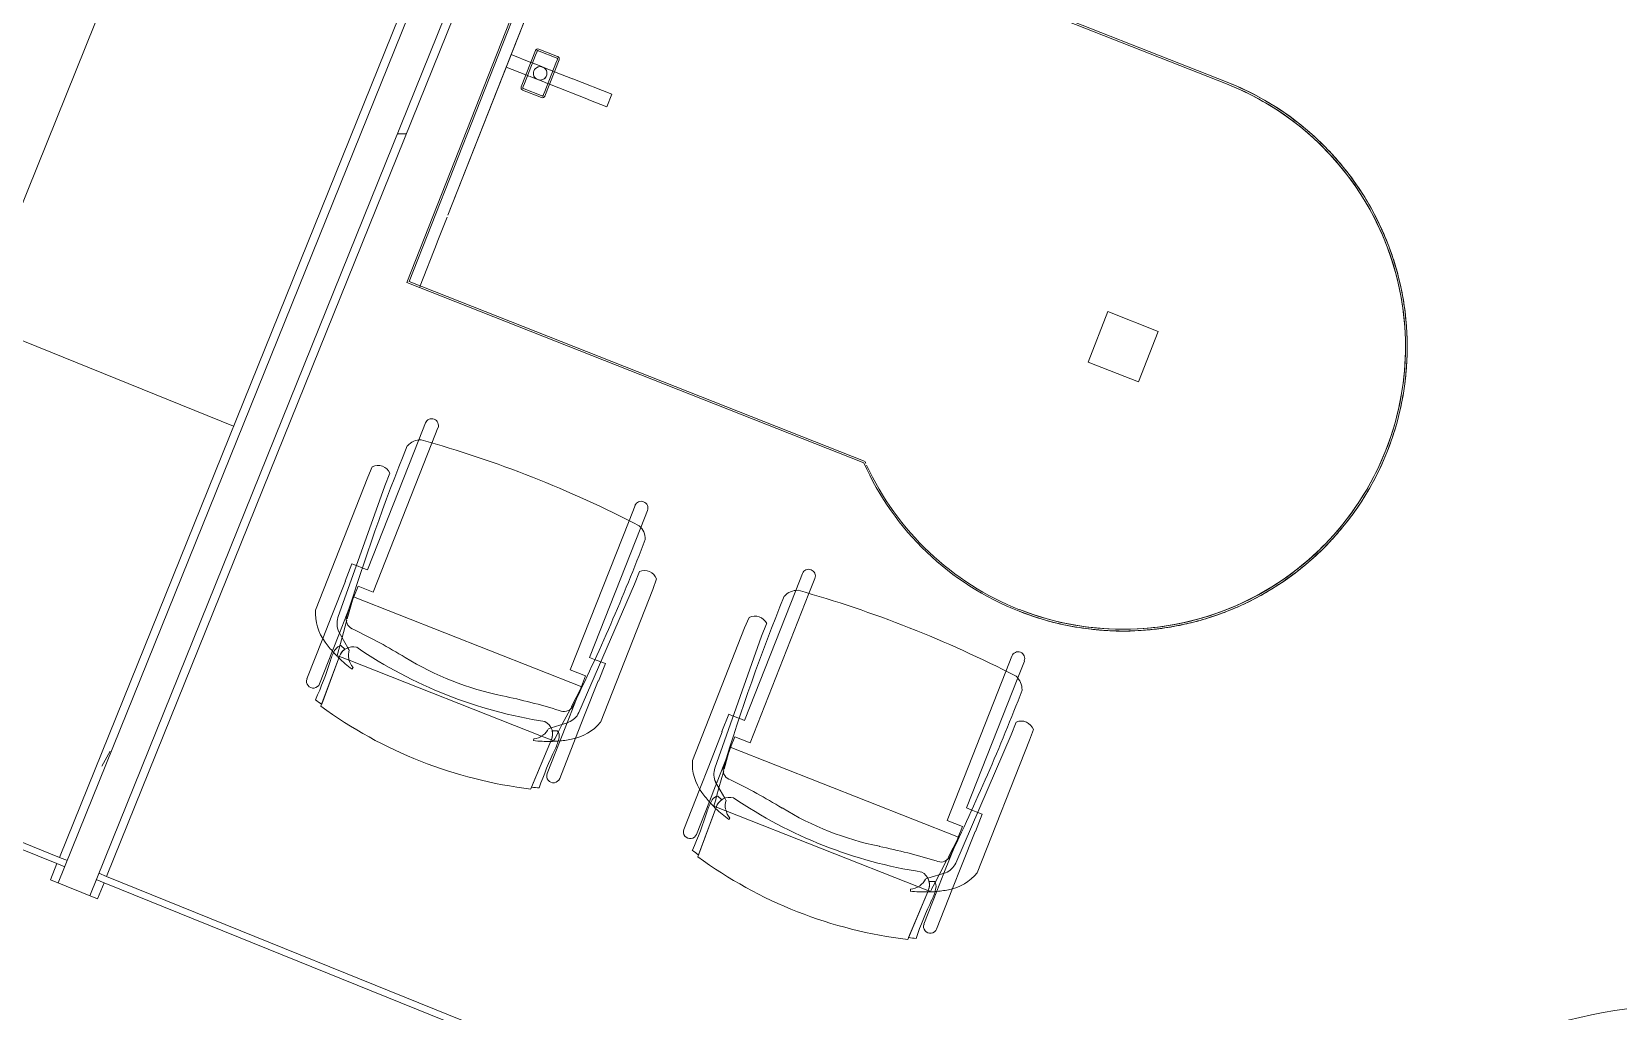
# Model space of a CAD drawing. Header units: inches. Extents: x -13 to 4331, y -638 to 2885.
# Drawn here: x 2845.4 to 2962.7, y 2131.7 to 2204 of the extents above; entities that cross this region are included whole.
import ezdxf

# ---------------------------------------------------------------- set-up
doc = ezdxf.new("R2010")
doc.units = ezdxf.units.IN
doc.header["$MEASUREMENT"] = 0
for name, color, linetype, lineweight in [('A-DOOR', 31, 'Continuous', 13), ('A-WALL', 113, 'Continuous', 9), ('A-WALL-PATT', 111, 'Continuous', 13), ('I-FURN', 30, 'Continuous', 9), ('I-FURN-PNLS', 30, 'Continuous', 9), ('I-WALL', 2, 'Continuous', 13)]:
    doc.layers.add(name, color=color, linetype=linetype, lineweight=lineweight)
pattern_1 = [(0, (0, 0), (30.72, 7.68), [1.267, -21.773, 1.267, -21.773, -122.88]), (0, (0, 0), (30.72, 7.68), [-46.08, 1.267, -44.813, 1.267, -21.773, -53.76]), (0, (0, 0), (30.72, 7.68), [-115.2, 1.267, -14.093, 1.267, -37.133]), (120, (11.52, 3.84), (-22.011075, 22.7643), [1.267, -21.773, 1.267, -21.773, -122.88]), (120, (11.52, 3.84), (-22.011075, 22.7643), [-46.08, 1.267, -44.813, 1.267, -21.773, -53.76]), (120, (11.52, 3.84), (-22.011075, 22.7643), [-115.2, 1.267, -14.093, 1.267, -37.133]), (240, (15.36, 19.2), (-8.708925, -30.4443), [1.267, -21.773, 1.267, -21.773, -122.88]), (240, (15.36, 19.2), (-8.708925, -30.4443), [-46.08, 1.267, -44.813, 1.267, -21.773, -53.76]), (240, (15.36, 19.2), (-8.708925, -30.4443), [-115.2, 1.267, -14.093, 1.267, -37.133])]

# ---------------------------------------------------------------- blocks, each defined once
blk = doc.blocks.new('Single Glass Door - 36_ x 96_-5545073-FIRST FLOOR POWER _ SIGNAL')
at = {"layer": 'A-DOOR', "lineweight": 20}
for p, q in [((17, 38), (17, 2)), ((18, 38), (17, 38)), ((18, 2), (18, 38)), ((17, 2), (18, 2))]:
    blk.add_line(p, q, dxfattribs=at)
at = {"layer": 'A-DOOR', "lineweight": 9}
blk.add_arc((18, 2), 36, 90, 180.5, dxfattribs=at)
blk = doc.blocks.new('Zira Wksta 12 - Type 1-V40-FIRST FLOOR POWER _ SIGNAL')
at = {"layer": 'I-FURN'}
for p, q in [((-49, -13), (-53, -13)), ((-53, -13), (-53, -17)), ((-53, -17), (-53, -13)), ((-53, -13), (-49, -13)), ((-49, -17), (-49, -13)), ((-49, -13), (-49, -17)), ((-53, -17), (-49, -17)), ((-49, -17), (-53, -17))]:
    blk.add_line(p, q, dxfattribs=at)
at = {"layer": 'I-FURN-PNLS'}
for p, q in [((-36.3, 0), (0, 0)), ((0, 0), (-36.3, 0)), ((-36.3, 0), (0, 0)), ((0, 0), (-1, 0)), ((-1, 0), (-1, -0.12)), ((-1, -0.12), (-1, 0)), ((-1, 0), (0, 0)), ((0, 0), (0, -36)), ((0, -36), (0, 0)), ((0, 0), (0, -36)), ((0, -36), (0, 0)), ((0, 0), (0, -36)), ((-36.35, -0.13), (-0.13, -0.13)), ((-0.13, -0.13), (-36.35, -0.13)), ((-0.13, -0.13), (-36.35, -0.13)), ((-36.35, -0.13), (-0.13, -0.13)), ((-36.3, 0), (0, 0)), ((-1, -0.13), (-1, -3.57)), ((-1, -3.57), (-1, -0.13)), ((-0.13, -0.13), (-0.13, -35.87)), ((-0.13, -35.87), (-0.13, -0.13)), ((-0.13, -35.87), (-0.13, -0.13)), ((-0.13, -0.13), (-0.13, -35.87)), ((0, 0), (0, -36)), ((-1, -3.6), (-1, -5.58)), ((-1, -5.58), (-1, -3.6)), ((-1, -5.74), (-1, -30.26)), ((-1, -17.5), (-1, -5.74)), ((-2.75, -16.37), (-4.25, -16.37)), ((-4.25, -16.37), (-2.75, -16.37)), ((-7.55, -17.5), (-9, -17.5)), ((-9, -17.5), (-9, -18.5)), ((-9, -18.5), (-9, -17.5)), ((-9, -17.5), (-7.55, -17.5)), ((-4.44, -17.5), (-7.53, -17.5)), ((-7.53, -17.5), (-4.44, -17.5)), ((-4.44, -16.56), (-4.44, -19.44)), ((-4.44, -19.44), (-4.44, -16.56)), ((-4.31, -17.5), (-4.44, -17.5)), ((-4.44, -17.5), (-4.31, -17.5)), ((-4.31, -16.56), (-4.31, -16.71)), ((-4.31, -16.71), (-4.31, -16.56)), ((-4.31, -16.75), (-4.31, -19.25)), ((-4.31, -19.25), (-4.31, -16.75)), ((-4.15, -17.5), (-4.31, -17.5)), ((-4.31, -17.5), (-4.15, -17.5)), ((-4.18, -16.5), (-4.25, -16.5)), ((-4.25, -16.5), (-4.18, -16.5)), ((-2.83, -16.5), (-4.17, -16.5)), ((-4.17, -16.5), (-2.83, -16.5)), ((-3.64, -17.5), (-4.11, -17.5)), ((-4.11, -17.5), (-3.64, -17.5)), ((-3.36, -17.5), (-3.64, -17.5)), ((-3.64, -17.5), (-3.36, -17.5)), ((-2.89, -17.5), (-3.36, -17.5)), ((-3.36, -17.5), (-2.89, -17.5)), ((-2.69, -17.5), (-2.85, -17.5)), ((-2.85, -17.5), (-2.69, -17.5)), ((-2.75, -16.5), (-2.82, -16.5)), ((-2.82, -16.5), (-2.75, -16.5)), ((-2.69, -16.71), (-2.69, -16.56)), ((-2.69, -16.56), (-2.69, -16.71)), ((-2.69, -19.25), (-2.69, -16.75)), ((-2.69, -16.75), (-2.69, -19.25)), ((-2.56, -17.5), (-2.69, -17.5)), ((-2.69, -17.5), (-2.56, -17.5)), ((-2.56, -19.44), (-2.56, -16.56)), ((-2.56, -16.56), (-2.56, -19.44)), ((-1, -17.5), (-2.56, -17.5)), ((-2.56, -17.5), (-1, -17.5)), ((-1, -18.5), (-1, -17.5)), ((-1, -17.5), (-1, -18.5)), ((-1, -18.5), (-1, -17.5)), ((-9, -18.5), (-5.89, -18.5)), ((-5.89, -18.5), (-9, -18.5)), ((-5.87, -18.5), (-4.44, -18.5)), ((-4.44, -18.5), (-5.87, -18.5)), ((-4.44, -18.5), (-4.31, -18.5)), ((-4.31, -18.5), (-4.44, -18.5)), ((-4.31, -18.5), (-4.15, -18.5)), ((-4.15, -18.5), (-4.31, -18.5)), ((-4.11, -18.5), (-3.64, -18.5)), ((-3.64, -18.5), (-4.11, -18.5)), ((-3.64, -18.5), (-3.36, -18.5)), ((-3.36, -18.5), (-3.64, -18.5)), ((-3.36, -18.5), (-2.89, -18.5)), ((-2.89, -18.5), (-3.36, -18.5)), ((-2.85, -18.5), (-2.69, -18.5)), ((-2.69, -18.5), (-2.85, -18.5)), ((-2.69, -18.5), (-2.56, -18.5)), ((-2.56, -18.5), (-2.69, -18.5)), ((-2.56, -18.5), (-1, -18.5)), ((-1, -18.5), (-2.56, -18.5)), ((-1, -30.26), (-1, -18.5)), ((-4.31, -19.29), (-4.31, -19.44)), ((-4.31, -19.44), (-4.31, -19.29)), ((-4.25, -19.5), (-4.18, -19.5)), ((-4.18, -19.5), (-4.25, -19.5)), ((-4.25, -19.62), (-2.75, -19.62)), ((-2.75, -19.62), (-4.25, -19.62)), ((-4.17, -19.5), (-2.83, -19.5)), ((-2.83, -19.5), (-4.17, -19.5)), ((-2.82, -19.5), (-2.75, -19.5)), ((-2.75, -19.5), (-2.82, -19.5)), ((-2.69, -19.44), (-2.69, -19.29)), ((-2.69, -19.29), (-2.69, -19.44)), ((-0.13, -35.87), (-51, -35.87)), ((-51, -35.87), (-0.13, -35.87)), ((-51, -35.87), (-0.13, -35.87)), ((-0.13, -35.87), (-51, -35.87)), ((0, -36), (-51, -36)), ((0, -36), (-51, -36)), ((-51, -36), (0, -36)), ((-51, -36), (-24, -36))]:
    blk.add_line(p, q, dxfattribs=at)
for centre, radius, start, end in [((-51, -15), 21, 90, 270), ((-51, -15), 21, 90, 270), ((-51, -15), 20.87, 90, 180), ((-51, -15), 20.87, 90, 180), ((-51, -15), 20.87, 90, 122.7273), ((-51, -15), 20.87, 90, 114.5455), ((-51, -15), 21, 90, 98.382), ((-51, -15), 21, 90, 98.382), ((-51, -15), 21, 45.5847, 90), ((-51, -15), 21, 45.5847, 90), ((-51, -15), 21, 45.5847, 90), ((-51, -15), 21, 45.5847, 90), ((-51, -15), 20.88, 46.247, 90), ((-51, -15), 20.88, 46.247, 90), ((-51, -15), 20.88, 46.247, 90), ((-51, -15), 20.88, 46.247, 90), ((-51, -15), 21, 110.1031, 115.1473), ((-51, -15), 21, 110.1031, 115.1473), ((-51, -15), 21, 106.7644, 110.1031), ((-51, -15), 21, 106.7644, 110.1031), ((-51, -15), 21, 101.1684, 106.7644), ((-51, -15), 21, 101.1684, 106.7644), ((-51, -15), 21, 98.382, 101.1684), ((-51, -15), 21, 98.382, 101.1684), ((-51, -15), 20.87, 114.5455, 122.7273), ((-51, -15), 21, 115.1473, 118.7187), ((-51, -15), 21, 115.1473, 118.7187), ((-51, -15), 20.87, 122.7273, 163.6364), ((-51, -15), 20.87, 122.7273, 130.9091), ((-51, -15), 21, 123.5308, 127.228), ((-51, -15), 21, 123.5308, 127.228), ((-51, -15), 21, 118.7187, 123.5308), ((-51, -15), 21, 118.7187, 123.5308), ((-51, -15), 21, 127.228, 131.915), ((-51, -15), 21, 127.228, 131.915), ((-51, -15), 20.87, 130.9091, 155.4545), ((-51, -15), 21, 131.915, 135.6889), ((-51, -15), 21, 131.915, 135.6889), ((-51, -15), 21, 135.6889, 140.3), ((-51, -15), 21, 135.6889, 140.3), ((-51, -15), 20.88, 45.6338, 45.8727), ((-51, -15), 20.88, 45.6338, 45.8727), ((-51, -15), 20.88, 45.6338, 45.8727), ((-51, -15), 20.88, 45.6338, 45.8727), ((-51, -15), 21, 140.3, 144.1238), ((-51, -15), 21, 140.3, 144.1238), ((-51, -15), 21, 144.1238, 148.6861), ((-51, -15), 21, 144.1238, 148.6861), ((-51, -15), 21, 148.6861, 152.5432), ((-51, -15), 21, 148.6861, 152.5432), ((-51, -15), 21, 152.5432, 157.0735), ((-51, -15), 21, 152.5432, 157.0735), ((-51, -15), 20.87, 155.4545, 163.6364), ((-51, -15), 21, 157.0735, 158.8697), ((-51, -15), 21, 157.0735, 158.8697), ((-51, -15), 21, 160.9524, 165.4626), ((-51, -15), 21, 160.9524, 165.4626), ((-51, -15), 21, 158.9402, 160.9524), ((-51, -15), 21, 158.9402, 160.9524), ((-51, -15), 20.87, 163.6364, 180), ((-51, -15), 20.87, 163.6364, 180), ((-51, -15), 21, 165.4626, 169.3548), ((-51, -15), 21, 165.4626, 169.3548), ((-51, -15), 21, 169.3548, 173.8538), ((-51, -15), 21, 169.3548, 173.8538), ((-51, -15), 21, 173.8538, 177.7523), ((-51, -15), 21, 173.8538, 177.7523), ((-51, -15), 21, 177.7523, 180), ((-51, -15), 21, 177.7523, 180), ((-51, -15), 21, 180, 182.2477), ((-51, -15), 21, 180, 182.2477), ((-51, -15), 20.87, 180, 270), ((-51, -15), 20.87, 180, 270), ((-51, -15), 20.87, 180, 270), ((-51, -15), 20.87, 180, 220.9091), ((-51, -15), 21, 182.2477, 186.1462), ((-51, -15), 21, 182.2477, 186.1462), ((-4.25, -16.56), 0.188, 90, 180), ((-4.25, -16.56), 0.187, 90, 165), ((-2.75, -16.56), 0.188, 360, 90), ((-2.75, -16.56), 0.188, 15, 90), ((-51, -15), 21, 186.1462, 190.6452), ((-51, -15), 21, 186.1462, 190.6452), ((-4.25, -16.56), 0.188, 165, 180), ((-4.25, -16.56), 0.0625, 150, 180), ((-4.25, -16.56), 0.0625, 150, 180), ((-4.25, -16.56), 0.0625, 120, 150), ((-4.25, -16.56), 0.0625, 120, 150), ((-4.25, -16.56), 0.0625, 90, 120), ((-4.25, -16.56), 0.0625, 90, 120), ((-3.5, -18), 0.5, 90, 270), ((-3.5, -18), 0.5, 120, 225), ((-3.5, -18), 0.5, 90, 120), ((-3.5, -18), 0.5, 270, 90), ((-3.5, -18), 0.5, 30, 90), ((-2.75, -16.56), 0.0625, 360, 90), ((-2.75, -16.56), 0.0625, 0, 90), ((-2.75, -16.56), 0.188, 0, 15), ((-3.5, -18), 0.5, 225, 270), ((-3.5, -18), 0.5, 270, 345), ((-3.5, -18), 0.5, 345, 30), ((-51, -15), 21, 190.6452, 194.5374), ((-51, -15), 21, 190.6452, 194.5374), ((-4.25, -19.44), 0.188, 180, 270), ((-4.25, -19.44), 0.188, 180, 195), ((-4.25, -19.44), 0.188, 195, 270), ((-4.25, -19.44), 0.0625, 180, 270), ((-4.25, -19.44), 0.0625, 180, 210), ((-4.25, -19.44), 0.0625, 210, 240), ((-4.25, -19.44), 0.0625, 240, 270), ((-2.75, -19.44), 0.188, 270, 360), ((-2.75, -19.44), 0.0625, 270, 360), ((-2.75, -19.44), 0.187, 270, 345), ((-2.75, -19.44), 0.0625, 270, 285), ((-2.75, -19.44), 0.0625, 285, 0), ((-2.75, -19.44), 0.187, 345, 0), ((-51, -15), 21, 194.5374, 199.0476), ((-51, -15), 21, 194.5374, 199.0476), ((-51, -15), 21, 199.0476, 200.954), ((-51, -15), 21, 199.0476, 200.954), ((-51, -15), 21, 201.0598, 202.9265), ((-51, -15), 21, 201.0598, 202.9265), ((-51, -15), 21, 202.9265, 207.4568), ((-51, -15), 21, 202.9265, 207.4568), ((-51, -15), 21, 207.4568, 209.7141), ((-51, -15), 21, 207.4568, 209.7141), ((-51, -15), 21, 209.7632, 211.3139), ((-51, -15), 21, 209.7632, 211.3139), ((-51, -15), 21, 211.3139, 215.8762), ((-51, -15), 21, 211.3139, 215.8762), ((-51, -15), 21, 215.8762, 219.7), ((-51, -15), 21, 215.8762, 219.7), ((-51, -15), 21, 219.7, 224.3111), ((-51, -15), 21, 219.7, 224.3111), ((-51, -15), 20.87, 220.9091, 261.8182), ((-51, -15), 21, 224.3111, 228.085), ((-51, -15), 21, 224.3111, 228.085), ((-51, -15), 21, 228.085, 232.772), ((-51, -15), 21, 228.085, 232.772), ((-51, -15), 21, 232.772, 236.4692), ((-51, -15), 21, 232.772, 236.4692), ((-51, -15), 21, 236.4692, 241.2813), ((-51, -15), 21, 236.4692, 241.2813), ((-51, -15), 21, 241.2813, 244.8527), ((-51, -15), 21, 241.2813, 244.8527), ((-51, -15), 21, 244.8527, 249.8969), ((-51, -15), 21, 244.8527, 249.8969), ((-51, -15), 21, 249.8969, 253.2356), ((-51, -15), 21, 249.8969, 253.2356), ((-51, -15), 21, 253.2356, 258.8316), ((-51, -15), 21, 253.2356, 258.8316), ((-51, -15), 21, 258.8316, 261.618), ((-51, -15), 21, 258.8316, 261.618), ((-51, -15), 21, 261.618, 270), ((-51, -15), 21, 261.618, 270), ((-51, -15), 20.87, 261.8182, 270)]:
    blk.add_arc(centre, radius, start, end, dxfattribs=at)
blk = doc.blocks.new('F-Haworth_Chair_X99-Seminar - X99 Seminar Chair with Glides-V34-FIRST FLOOR POWER _ SIGNAL')
at = {"layer": 'I-FURN'}
for p, q in [((-8.82, 9.44), (-8.82, 10.78)), ((-7.83, 10.78), (-7.83, 9.57)), ((7.83, 9.57), (7.83, 10.78)), ((8.82, 10.78), (8.82, 9.44)), ((-8.82, -0.89), (-8.82, 9.44)), ((-7.83, 9.57), (-7.83, -2.27)), ((7.83, -2.27), (7.83, 9.57)), ((8.82, 9.44), (8.82, -0.89)), ((-11.32, 5.48), (-11.3, 6.32)), ((-9.92, 6.36), (-9.92, 5.36)), ((9.92, 5.36), (9.92, 6.36)), ((11.3, 6.32), (11.32, 5.48)), ((-11.32, -5.06), (-11.32, 5.48)), ((-9.92, 5.36), (-9.57, -4.97)), ((9.57, -4.97), (9.92, 5.36)), ((11.32, 5.48), (11.32, -5.06)), ((-10.07, -0.89), (-9.71, -0.89)), ((-10.07, -2.27), (-10.07, -0.89)), ((-9.71, -0.89), (-9.2, -0.89)), ((-9.2, -0.89), (-8.82, -0.89)), ((8.82, -0.89), (9.2, -0.89)), ((9.2, -0.89), (9.71, -0.89)), ((9.71, -0.89), (10.07, -0.89)), ((10.07, -0.89), (10.07, -2.27)), ((-10.04, -2.27), (-10.07, -2.27)), ((-10.04, -4.99), (-10.04, -2.27)), ((-9.04, -2.27), (-9.04, -3.12)), ((-7.83, -2.27), (-9.04, -2.27)), ((9.04, -2.27), (7.83, -2.27)), ((9.04, -3.12), (9.04, -2.27)), ((10.04, -2.27), (10.04, -4.99)), ((10.07, -2.27), (10.04, -2.27)), ((-9.07, -3.12), (9.07, -3.12)), ((-9.07, -3.2), (-9.07, -3.12)), ((-8.9, -4.8), (-9.07, -3.2)), ((-9.04, -3.12), (-9.04, -3.43)), ((-9.04, -3.43), (-9.04, -3.62)), ((9.07, -3.2), (8.9, -4.8)), ((9.04, -3.43), (9.04, -3.12)), ((9.04, -3.62), (9.04, -3.43)), ((9.07, -3.12), (9.07, -3.2)), ((-9.04, -3.62), (-9.04, -5.99)), ((9.04, -5.99), (9.04, -3.62)), ((-10.04, -6.81), (-10.04, -5)), ((-8.88, -4.99), (-8.89, -4.91)), ((-8.75, -6.22), (-8.88, -4.99)), ((8.88, -4.99), (8.75, -6.22)), ((8.89, -4.91), (8.88, -4.99)), ((10.04, -5), (10.04, -6.81)), ((-10.04, -10.02), (-10.04, -6.81)), ((-9.13, -5.92), (-8.07, -6.77)), ((-9.04, -5.99), (-9.04, -7.4)), ((-8.68, -6.87), (-8.75, -6.22)), ((-8.62, -7.42), (-8.68, -6.87)), ((-8.61, -6.81), (-8.23, -6.95)), ((-8.07, -6.77), (-7.95, -6.87)), ((7.95, -6.87), (8.07, -6.77)), ((8.07, -6.77), (9.13, -5.92)), ((8.23, -6.95), (8.61, -6.81)), ((8.68, -6.91), (8.62, -7.42)), ((8.75, -6.22), (8.68, -6.87)), ((9.04, -7.4), (9.04, -5.99)), ((10.04, -6.81), (10.04, -10.02)), ((-9.04, -7.4), (-9.04, -10.02)), ((-8.6, -7.6), (-8.62, -7.43)), ((-8.49, -7.6), (-8.56, -7.6)), ((-8.42, -7.57), (-8.34, -11.37)), ((-8.34, -11.52), (-8.42, -7.57)), ((-7.65, -7.6), (-8.4, -7.6)), ((7.65, -7.6), (-7.65, -7.6)), ((-7.18, -7.99), (-7.21, -8.13)), ((7.21, -8.13), (7.18, -7.99)), ((8.4, -7.6), (7.65, -7.6)), ((8.34, -11.37), (8.42, -7.57)), ((8.42, -7.57), (8.34, -11.52)), ((8.56, -7.6), (8.49, -7.6)), ((8.62, -7.43), (8.6, -7.6)), ((9.04, -10.02), (9.04, -7.4))]:
    blk.add_line(p, q, dxfattribs=at)
for centre, radius, start, end in [((-8.32, 10.78), 0.495, 0, 180), ((8.32, 10.78), 0.495, 0, 180), ((-8.21, 8.28), 1.31, 110.0433, 159.9567), ((0, -75.01), 84.96, 84.1475, 95.8525), ((8.21, 8.28), 1.31, 20.0433, 69.9567), ((144.06, 7.32), 153.52, 179.4749, 184.5213), ((-144.06, 7.32), 153.52, 355.4787, 0.5251), ((-10.58, 5.68), 0.956, 45.8901, 138.1099), ((10.58, 5.68), 0.956, 41.8901, 134.1099), ((-7.87, -3.92), 3.63, 198.1789, 238.0478), ((-8.18, -4.9), 1.39, 182.8013, 227.1078), ((-8.24, -4.59), 0.763, 194.2338, 275.7662), ((-11.32, -48.08), 42.84, 79.9767, 85.7699), ((11.32, -48.08), 42.84, 94.2301, 100.0233), ((8.24, -4.59), 0.763, 264.2338, 345.7662), ((8.18, -4.9), 1.39, 312.8922, 357.1987), ((7.87, -3.92), 3.63, 301.9522, 341.8211), ((-4.71, 1.15), 9.61, 238.0478, 243.9964), ((-8.28, -7.33), 0.613, 122.5427, 170.0936), ((-7.37, -7.55), 1.05, 95.9554, 181.1786), ((-7.37, -7.55), 1.05, 145.2002, 181.1786), ((-6.55, -6.76), 1.38, 185.0878, 212.4248), ((0, 26.49), 33.83, 257.2285, 282.7715), ((0, 15.97), 22.19, 259.9767, 280.0233), ((7.37, -7.55), 1.05, 358.8214, 84.0446), ((6.55, -6.76), 1.38, 327.5752, 354.9122), ((7.37, -7.55), 1.05, 358.8214, 34.7998), ((8.28, -7.33), 0.613, 9.9064, 57.4573), ((4.71, 1.15), 9.61, 296.0036, 301.9522), ((-5.2, -7.86), 3.74, 170.0936, 184.0143), ((-36.06, -10.03), 27.2, 357.4882, 4.0143), ((-4.71, 1.15), 9.61, 243.9964, 246.4906), ((-4.71, 1.15), 9.61, 246.6393, 247.073), ((-4.71, 1.15), 9.61, 247.2631, 254.9334), ((-6.55, -6.76), 1.38, 214.0187, 242.9497), ((6.55, -6.76), 1.38, 297.0503, 325.9813), ((4.71, 1.15), 9.61, 285.0666, 292.7369), ((4.71, 1.15), 9.61, 292.927, 293.3607), ((4.71, 1.15), 9.61, 293.5094, 296.0036), ((36.06, -10.03), 27.2, 175.9857, 182.5118), ((5.2, -7.86), 3.74, 355.9857, 9.9064), ((-9.54, -10.02), 0.498, 180, 0), ((9.54, -10.02), 0.498, 180, 0), ((0, 20.73), 33.17, 254.4478, 255.4234), ((0, 20.29), 32.89, 255.304, 284.6925), ((0, 20.73), 33.17, 284.5766, 285.5522)]:
    blk.add_arc(centre, radius, start, end, dxfattribs=at)
blk = doc.blocks.new('F-Haworth_Chair_X99-Seminar - X99 Seminar Chair with Glides-V41-FIRST FLOOR POWER _ SIGNAL')
at = {"layer": 'I-FURN'}
for p, q in [((-8.82, 9.44), (-8.82, 10.78)), ((-7.83, 10.78), (-7.83, 9.57)), ((7.83, 9.57), (7.83, 10.78)), ((8.82, 10.78), (8.82, 9.44)), ((-8.82, -0.89), (-8.82, 9.44)), ((-7.83, 9.57), (-7.83, -2.27)), ((7.83, -2.27), (7.83, 9.57)), ((8.82, 9.44), (8.82, -0.89)), ((-11.32, 5.48), (-11.3, 6.32)), ((-9.92, 6.36), (-9.92, 5.36)), ((9.92, 5.36), (9.92, 6.36)), ((11.3, 6.32), (11.32, 5.48)), ((-11.32, -5.06), (-11.32, 5.48)), ((-9.92, 5.36), (-9.57, -4.97)), ((9.57, -4.97), (9.92, 5.36)), ((11.32, 5.48), (11.32, -5.06)), ((-10.07, -0.89), (-9.71, -0.89)), ((-10.07, -2.27), (-10.07, -0.89)), ((-9.71, -0.89), (-9.2, -0.89)), ((-9.2, -0.89), (-8.82, -0.89)), ((8.82, -0.89), (9.2, -0.89)), ((9.2, -0.89), (9.71, -0.89)), ((9.71, -0.89), (10.07, -0.89)), ((10.07, -0.89), (10.07, -2.27)), ((-10.04, -2.27), (-10.07, -2.27)), ((-10.04, -4.99), (-10.04, -2.27)), ((-9.04, -2.27), (-9.04, -3.12)), ((-7.83, -2.27), (-9.04, -2.27)), ((9.04, -2.27), (7.83, -2.27)), ((9.04, -3.12), (9.04, -2.27)), ((10.04, -2.27), (10.04, -4.99)), ((10.07, -2.27), (10.04, -2.27)), ((-9.07, -3.12), (9.07, -3.12)), ((-9.07, -3.2), (-9.07, -3.12)), ((-8.9, -4.8), (-9.07, -3.2)), ((-9.04, -3.12), (-9.04, -3.43)), ((-9.04, -3.43), (-9.04, -3.62)), ((9.07, -3.2), (8.9, -4.8)), ((9.04, -3.43), (9.04, -3.12)), ((9.04, -3.62), (9.04, -3.43)), ((9.07, -3.12), (9.07, -3.2)), ((-9.04, -3.62), (-9.04, -5.99)), ((9.04, -5.99), (9.04, -3.62)), ((-10.04, -6.81), (-10.04, -5)), ((-8.88, -4.99), (-8.89, -4.91)), ((-8.75, -6.22), (-8.88, -4.99)), ((8.88, -4.99), (8.75, -6.22)), ((8.89, -4.91), (8.88, -4.99)), ((10.04, -5), (10.04, -6.81)), ((-10.04, -10.02), (-10.04, -6.81)), ((-9.13, -5.92), (-8.07, -6.77)), ((-9.04, -5.99), (-9.04, -6.14)), ((-9.04, -6.17), (-9.04, -7.4)), ((-8.68, -6.87), (-8.75, -6.22)), ((-8.65, -7.11), (-8.68, -6.87)), ((-8.61, -6.81), (-8.23, -6.95)), ((-8.07, -6.77), (-7.95, -6.87)), ((7.95, -6.87), (8.07, -6.77)), ((8.07, -6.77), (9.13, -5.92)), ((8.23, -6.95), (8.61, -6.81)), ((8.68, -6.91), (8.62, -7.42)), ((8.75, -6.22), (8.68, -6.87)), ((9.04, -7.4), (9.04, -5.99)), ((10.04, -6.81), (10.04, -10.02)), ((-9.04, -7.4), (-9.04, -10.02)), ((-8.62, -7.42), (-8.65, -7.12)), ((-8.6, -7.6), (-8.62, -7.43)), ((-8.49, -7.6), (-8.56, -7.6)), ((-8.42, -7.57), (-8.34, -11.37)), ((-8.34, -11.52), (-8.42, -7.57)), ((-7.65, -7.6), (-8.4, -7.6)), ((7.65, -7.6), (-7.65, -7.6)), ((-7.18, -7.99), (-7.21, -8.13)), ((7.21, -8.13), (7.18, -7.99)), ((8.4, -7.6), (7.65, -7.6)), ((8.34, -11.37), (8.42, -7.57)), ((8.42, -7.57), (8.34, -11.52)), ((8.56, -7.6), (8.49, -7.6)), ((8.62, -7.43), (8.6, -7.6)), ((9.04, -10.02), (9.04, -7.4))]:
    blk.add_line(p, q, dxfattribs=at)
for centre, radius, start, end in [((-8.32, 10.78), 0.495, 0, 180), ((8.32, 10.78), 0.495, 0, 180), ((-8.21, 8.28), 1.31, 110.0433, 159.9567), ((0, -75.01), 84.96, 84.1475, 95.8525), ((8.21, 8.28), 1.31, 20.0433, 69.9567), ((144.06, 7.32), 153.52, 179.4749, 184.5213), ((-144.06, 7.32), 153.52, 355.4787, 0.5251), ((-10.58, 5.68), 0.956, 45.8901, 138.1099), ((10.58, 5.68), 0.956, 41.8901, 134.1099), ((-7.87, -3.92), 3.63, 198.1789, 238.0478), ((-8.18, -4.9), 1.39, 182.8013, 227.1078), ((-8.24, -4.59), 0.763, 194.2338, 275.7662), ((-11.32, -48.08), 42.84, 79.9767, 85.7699), ((11.32, -48.08), 42.84, 94.2301, 100.0233), ((8.24, -4.59), 0.763, 264.2338, 345.7662), ((8.18, -4.9), 1.39, 312.8922, 357.1987), ((7.87, -3.92), 3.63, 301.9522, 341.8211), ((-4.71, 1.15), 9.61, 238.0478, 243.9964), ((-8.28, -7.33), 0.613, 122.5427, 170.0936), ((-7.37, -7.55), 1.05, 95.9554, 181.1786), ((-7.37, -7.55), 1.05, 145.2002, 181.1786), ((-6.55, -6.76), 1.38, 185.0878, 212.4248), ((0, 26.49), 33.83, 257.2285, 282.7715), ((0, 15.97), 22.19, 259.9767, 280.0233), ((7.37, -7.55), 1.05, 358.8214, 84.0446), ((6.55, -6.76), 1.38, 327.5752, 354.9122), ((7.37, -7.55), 1.05, 358.8214, 34.7998), ((8.28, -7.33), 0.613, 9.9064, 57.4573), ((4.71, 1.15), 9.61, 296.0036, 301.9522), ((-5.2, -7.86), 3.74, 170.0936, 184.0143), ((-36.06, -10.03), 27.2, 357.4882, 4.0143), ((-4.71, 1.15), 9.61, 243.9964, 246.4906), ((-4.71, 1.15), 9.61, 246.6393, 247.073), ((-4.71, 1.15), 9.61, 247.2631, 254.9334), ((-6.55, -6.76), 1.38, 214.0187, 242.9497), ((6.55, -6.76), 1.38, 297.0503, 325.9813), ((4.71, 1.15), 9.61, 285.0666, 292.7369), ((4.71, 1.15), 9.61, 292.927, 293.3607), ((4.71, 1.15), 9.61, 293.5094, 296.0036), ((36.06, -10.03), 27.2, 175.9857, 182.5118), ((5.2, -7.86), 3.74, 355.9857, 9.9064), ((-9.54, -10.02), 0.498, 180, 0), ((9.54, -10.02), 0.498, 180, 0), ((0, 20.73), 33.17, 254.4478, 255.4234), ((0, 20.29), 32.89, 255.304, 284.6925), ((0, 20.73), 33.17, 284.5766, 285.5522)]:
    blk.add_arc(centre, radius, start, end, dxfattribs=at)
blk = doc.blocks.new('F - EXECUTIVE DESK 4 - F - EXECUTIVE DESK 4-V47-FIRST FLOOR POWER _ SIGNAL')
at = {"layer": 'I-FURN'}
for p, q in [((-58, 83.64), (-58, 77.06)), ((-58, 77.06), (-58, 83.64)), ((-57.94, 77.06), (-57.94, 83.64)), ((-57.94, 83.64), (-57.94, 77.06)), ((-43.06, 83.64), (-43.06, 77.06)), ((-43.06, 77.06), (-43.06, 83.64)), ((-43, 83.64), (-43, 77.06)), ((-43, 77.06), (-43, 83.64)), ((-43, 77.06), (-43, 83.64)), ((-43, 83.64), (-43, 77.06)), ((-42.94, 77.06), (-42.94, 83.64)), ((-42.94, 83.64), (-42.94, 77.06)), ((-28.06, 83.64), (-28.06, 77.06)), ((-28.06, 77.06), (-28.06, 83.64)), ((-28, 77.06), (-28, 83.64)), ((-28, 83.64), (-28, 77.06)), ((-58, 77.06), (-57.94, 77.06)), ((-57.94, 77.06), (-58, 77.06)), ((-43.06, 77.06), (-43, 77.06)), ((-43, 77.06), (-43.06, 77.06)), ((-43, 77.06), (-42.94, 77.06)), ((-42.94, 77.06), (-43, 77.06)), ((-28.06, 77.06), (-28, 77.06)), ((-28, 77.06), (-28.06, 77.06)), ((-8.52, 50.63), (-7.95, 50.63)), ((-8.52, 49.48), (-8.52, 50.63)), ((-7.95, 50.63), (-7.95, 50.25)), ((-7.33, 50.63), (-6.77, 50.63)), ((-7.33, 50.25), (-7.33, 50.63)), ((-6.77, 50.63), (-6.77, 49.91)), ((6.77, 50.63), (7.33, 50.63)), ((6.77, 49.91), (6.77, 50.63)), ((7.33, 50.63), (7.33, 50.25)), ((7.95, 50.63), (8.52, 50.63)), ((7.95, 50.25), (7.95, 50.63)), ((8.52, 50.63), (8.52, 49.48)), ((-8.52, 48.38), (-8.52, 49.48)), ((-7.95, 50.25), (-7.33, 50.25)), ((-6.77, 49.91), (-6.77, 48.38)), ((6.77, 48.38), (6.77, 49.91)), ((7.33, 50.25), (7.95, 50.25)), ((8.52, 49.48), (8.52, 48.38)), ((-7.95, 48.38), (-8.52, 48.38)), ((-7.92, 48.75), (-7.95, 48.8)), ((-7.95, 48.75), (-7.95, 48.38)), ((-7.33, 48.75), (-7.95, 48.75)), ((-1.69, 39.89), (-7.92, 48.75)), ((-7.33, 49.23), (-6.77, 48.48)), ((-7.33, 48.38), (-7.33, 48.75)), ((-6.77, 48.38), (-7.33, 48.38)), ((-6.77, 48.48), (-0.8, 40.54)), ((0.8, 40.54), (6.77, 48.48)), ((7.92, 48.75), (1.69, 39.89)), ((6.77, 48.48), (7.33, 49.23)), ((7.33, 48.38), (6.77, 48.38)), ((7.33, 48.75), (7.33, 48.38)), ((7.95, 48.75), (7.33, 48.75)), ((7.95, 48.38), (7.95, 48.75)), ((8.52, 48.38), (7.95, 48.38)), ((-12.17, 45.82), (-10.94, 46.04)), ((-8.94, 30.77), (-10.16, 46.57)), ((10.16, 46.57), (8.94, 30.77)), ((12.17, 45.82), (10.94, 46.04)), ((-12.48, 37.34), (-12.48, 45.45)), ((-10.5, 45.67), (-10.5, 37.17)), ((10.5, 45.67), (10.5, 37.17)), ((12.48, 37.34), (12.48, 45.45)), ((-9.34, 35.92), (-2.18, 38.37)), ((2.18, 38.37), (9.34, 35.92)), ((-10.93, 36.8), (-12.16, 36.97)), ((-1.84, 37.32), (-9.27, 35.04)), ((-0.42, 28.36), (-0.55, 36.38)), ((0.55, 36.38), (0.42, 28.36)), ((9.27, 35.04), (1.84, 37.32)), ((10.93, 36.8), (12.16, 36.97)), ((-13.24, 36.1), (-12.68, 36.1)), ((-13.24, 33.85), (-13.24, 36.1)), ((-12.68, 36.1), (-12.68, 35.72)), ((-12.68, 35.72), (-12.05, 35.72)), ((-12.05, 36.1), (-11.49, 36.1)), ((-12.05, 35.72), (-12.05, 36.1)), ((-11.49, 36.1), (-11.49, 33.84)), ((-11.49, 35.18), (-9.34, 35.92)), ((9.34, 35.92), (11.49, 35.18)), ((11.49, 36.1), (12.05, 36.1)), ((11.49, 33.85), (11.49, 36.1)), ((12.05, 36.1), (12.05, 35.72)), ((12.05, 35.72), (12.68, 35.72)), ((12.68, 36.1), (13.24, 36.1)), ((12.68, 35.72), (12.68, 36.1)), ((13.24, 36.1), (13.24, 33.84)), ((-12.68, 34.22), (-12.68, 33.85)), ((-12.05, 34.22), (-12.68, 34.22)), ((-12.48, 34.84), (-11.49, 35.18)), ((-12.05, 34.18), (-12.25, 34.12)), ((-12.05, 33.84), (-12.05, 34.22)), ((-11.49, 34.36), (-12.01, 34.2)), ((-9.27, 35.04), (-11.49, 34.36)), ((11.49, 34.36), (9.27, 35.04)), ((11.49, 35.18), (12.48, 34.84)), ((12.01, 34.2), (11.49, 34.36)), ((12.05, 34.22), (12.05, 33.85)), ((12.68, 34.22), (12.05, 34.22)), ((12.25, 34.12), (12.05, 34.18)), ((12.68, 33.84), (12.68, 34.22)), ((-12.68, 33.85), (-13.24, 33.85)), ((-11.49, 33.84), (-12.05, 33.84)), ((12.05, 33.85), (11.49, 33.85)), ((13.24, 33.84), (12.68, 33.84)), ((-0.4, 27.11), (-0.42, 28.36)), ((0.42, 28.36), (0.4, 27.11)), ((-0.87, 27.11), (-0.31, 27.11)), ((-0.87, 24.87), (-0.87, 27.11)), ((-0.38, 25.5), (-0.4, 27.11)), ((-0.31, 27.11), (-0.31, 26.74)), ((0.31, 27.11), (0.88, 27.11)), ((0.31, 26.74), (0.31, 27.11)), ((0.4, 27.11), (0.38, 25.5)), ((0.88, 27.11), (0.88, 24.86)), ((-0.31, 26.74), (0.31, 26.74)), ((-0.31, 24.87), (-0.87, 24.87)), ((-0.31, 25.24), (-0.31, 24.87)), ((0.31, 25.24), (-0.31, 25.24)), ((0.31, 24.86), (0.31, 25.24)), ((0.88, 24.86), (0.31, 24.86))]:
    blk.add_line(p, q, dxfattribs=at)
for centre, radius, start, end in [((0, 16.2), 34.43, 76.8074, 103.1926), ((-7.17, 46.8), 3, 103.1926, 184.4149), ((-7.64, 49.02), 0.377, 82.7528, 141), ((-7.64, 49.02), 0.377, 36, 81), ((7.64, 49.02), 0.377, 84, 144), ((7.64, 49.02), 0.377, 54, 82.7592), ((7.17, 46.8), 3, 355.5851, 76.8074), ((7.64, 49.02), 0.377, 39, 54), ((-7.64, 49.02), 0.377, 146.6285, 201), ((-7.64, 49.02), 0.377, 201, 213.6746), ((7.64, 49.02), 0.377, 326.3254, 33.3715), ((-12.1, 45.45), 0.375, 100, 180), ((-10.87, 45.67), 0.375, 0, 100), ((10.87, 45.67), 0.375, 80, 180), ((12.1, 45.45), 0.375, 0, 80), ((-2.51, 39.31), 1, 342, 35.0912), ((0, 41.14), 1, 216.9088, 270), ((0, 41.14), 1, 270, 323.0912), ((2.51, 39.31), 1, 144.9088, 198), ((-2.51, 39.31), 1, 317.9659, 342), ((2.51, 39.31), 1, 198, 222.0341), ((-2.51, 39.31), 1, 288.9088, 315.4544), ((2.51, 39.31), 1, 224.5456, 251.0912), ((-12.1, 37.34), 0.375, 180, 262), ((-10.87, 37.17), 0.375, 262, 0), ((-1.55, 36.37), 1, 54, 107.0912), ((-1.55, 36.37), 1, 0.9088, 54), ((1.55, 36.37), 1, 126, 179.0912), ((1.55, 36.37), 1, 72.9088, 126), ((10.87, 37.17), 0.375, 180, 278), ((12.1, 37.34), 0.375, 278, 0), ((-12.36, 34.48), 0.377, 153, 213), ((-12.36, 34.48), 0.377, 108, 146.6414), ((-12.36, 34.48), 0.377, 213.9151, 224.5315), ((-12.36, 34.48), 0.377, 228, 288), ((0, 57.72), 25.39, 248.7648, 291.2352), ((12.36, 34.48), 0.377, 252, 312), ((12.36, 34.48), 0.377, 33.3586, 72), ((12.36, 34.48), 0.377, 327, 27), ((-5.62, 32.91), 3.95, 212.6919, 257.3081), ((5.62, 32.91), 3.95, 282.6919, 327.3081), ((0, 57.86), 29.53, 257.3081, 282.6919), ((0, 25.5), 0.377, 180, 210), ((0, 25.5), 0.377, 213.5582, 224.2857), ((0, 25.5), 0.377, 225, 315), ((0, 25.5), 0.377, 330, 0)]:
    blk.add_arc(centre, radius, start, end, dxfattribs=at)
at = {"layer": 'I-FURN-PNLS'}
for p, q in [((-58, 86), (-82, 86)), ((-82, 86), (-82, 63)), ((-58, 63), (-58, 86)), ((-58, 83.64), (-58, 77.06)), ((-58, 83.64), (-58, 77.06)), ((-57.94, 77.06), (-57.94, 83.64)), ((-43.06, 83.64), (-43.06, 77.06)), ((-43, 83.64), (-43, 77.06)), ((-43, 77.06), (-43, 83.64)), ((-42.94, 77.06), (-42.94, 83.64)), ((-28.06, 83.64), (-28.06, 77.06)), ((-28, 77.06), (-28, 83.64)), ((32, 63), (32, 83.64)), ((-58, 80), (-58, 77.06)), ((-43.06, 80), (-57.94, 80)), ((-28.06, 80), (-42.94, 80)), ((-28, 77.06), (-28, 80)), ((-58, 77.06), (-57.94, 77.06)), ((-58, 77.06), (-58, 63.75)), ((-58, 77.06), (-58, 63)), ((-43.06, 77.06), (-43, 77.06)), ((-43, 77.06), (-42.94, 77.06)), ((-28.06, 77.06), (-28, 77.06)), ((-28, 63.75), (-28, 77.06)), ((-67.12, 63.75), (-82, 63.75)), ((-82, 63.75), (-82, 63)), ((-67.12, 63.75), (-82, 63.75)), ((-82, 63.75), (-82, 63)), ((-67.12, 63.75), (-82, 63.75)), ((-82, 63.75), (-82, 63)), ((-67.12, 63), (-67.12, 63.75)), ((-67.12, 63), (-67.12, 63.75)), ((-67.12, 63), (-67.12, 63.75)), ((-58, 63.75), (-67, 63.75)), ((-67, 63.75), (-67, 63)), ((-58, 63), (-58, 63.75)), ((-58, 63.75), (-58, 63)), ((-28, 63.75), (-58, 63.75)), ((-58, 63.75), (-58, 63)), ((-28, 63.75), (-58, 63.75)), ((-58, 63.75), (-58, 63)), ((-28, 63), (-28, 63.75)), ((-28, 63), (-28, 63.75)), ((-28, 63), (-28, 63.75)), ((-82, 63), (-58, 63)), ((-82, 63), (-67.12, 63)), ((-82, 63), (-67.12, 63)), ((-82, 63), (-67.12, 63)), ((-67, 63), (-58, 63)), ((-58, 63), (-28, 63)), ((-58, 63), (-28, 63)), ((-58, 63), (-28, 63)), ((-58, 63), (32, 63))]:
    blk.add_line(p, q, dxfattribs=at)

msp = doc.modelspace()

# ---------------------------------------------------------------- hatches: boundary and pattern name
at = {"layer": 'A-WALL-PATT', "lineweight": 9}
h = msp.add_hatch(dxfattribs=at)
h.set_pattern_fill('FP_13', color=256, style=0, pattern_type=2)
h.set_pattern_definition(pattern_1)
h.paths.add_polyline_path([(2847.38, 2141.15), (2847.86, 2142.34), (2847.28, 2142.58), (2846.8, 2141.38), (2847.28, 2141.19)], flags=0)
h.paths.add_polyline_path([(2848.05, 2142.8), (2894.64, 2258.11), (2894.06, 2258.35), (2847.47, 2143.04)], flags=0)
h.paths.add_polyline_path([(2903.63, 2280.37), (2904.29, 2282), (2903.71, 2282.23), (2903.05, 2280.6)], flags=0)
h = msp.add_hatch(dxfattribs=at)
h.set_pattern_fill('FP_13', color=256, style=0, pattern_type=2)
h.set_pattern_definition(pattern_1)
h.paths.add_polyline_path([(2850.28, 2139.98), (2850.76, 2141.17), (2850.18, 2141.4), (2849.7, 2140.21), (2850.18, 2140.02)], flags=0)
h.paths.add_polyline_path([(2850.94, 2141.63), (2907.19, 2280.84), (2906.61, 2281.07), (2850.37, 2141.87)], flags=0)

# ---------------------------------------------------------------- linework, layer by layer
at = {"layer": 'A-WALL', "lineweight": 13}
for p, q in [((2847.38, 2141.15), (2904.29, 2282)), ((2849.7, 2140.21), (2906.61, 2281.07)), ((2848.05, 2142.8), (2847.47, 2143.04)), ((2847.86, 2142.34), (2847.28, 2142.58)), ((2850.94, 2141.63), (2850.37, 2141.87)), ((2850.76, 2141.17), (2850.18, 2141.4))]:
    msp.add_line(p, q, dxfattribs=at)
at = {"layer": 'I-WALL'}
for p, q in [((2903.71, 2282.23), (2847.47, 2143.04)), ((2850.94, 2141.63), (2907.19, 2280.84)), ((2781.38, 2169.2), (2847.28, 2142.58)), ((2847.47, 2143.04), (2781.57, 2169.66)), ((2847.28, 2142.58), (2846.8, 2141.38)), ((2846.8, 2141.38), (2850.28, 2139.98)), ((2850.28, 2139.98), (2850.76, 2141.17)), ((2850.76, 2141.17), (2933.9, 2107.58)), ((2934.09, 2108.04), (2850.94, 2141.63))]:
    msp.add_line(p, q, dxfattribs=at)

# ---------------------------------------------------------------- block references
at = {"layer": 'A-DOOR', "rotation": 337.9999999999984}
msp.add_blockref('Single Glass Door - 36_ x 96_-5545073-FIRST FLOOR POWER _ SIGNAL', (2950.69, 2101.07), dxfattribs=at)
at = {"layer": 'I-FURN'}
for name, p, rotation in [('F - EXECUTIVE DESK 4 - F - EXECUTIVE DESK 4-V47-FIRST FLOOR POWER _ SIGNAL', (2794.78, 2235.91), 247.9985380979953), ('Zira Wksta 12 - Type 1-V40-FIRST FLOOR POWER _ SIGNAL', (2873.15, 2185.5), 158.4979923633018), ('F-Haworth_Chair_X99-Seminar - X99 Seminar Chair with Glides-V34-FIRST FLOOR POWER _ SIGNAL', (2878.78, 2161.87), 338.4979923633017), ('F-Haworth_Chair_X99-Seminar - X99 Seminar Chair with Glides-V41-FIRST FLOOR POWER _ SIGNAL', (2906.64, 2150.75), 338.4979923633017)]:
    msp.add_blockref(name, p, dxfattribs=dict(at, rotation=rotation))

doc.saveas('drawing.dxf')
